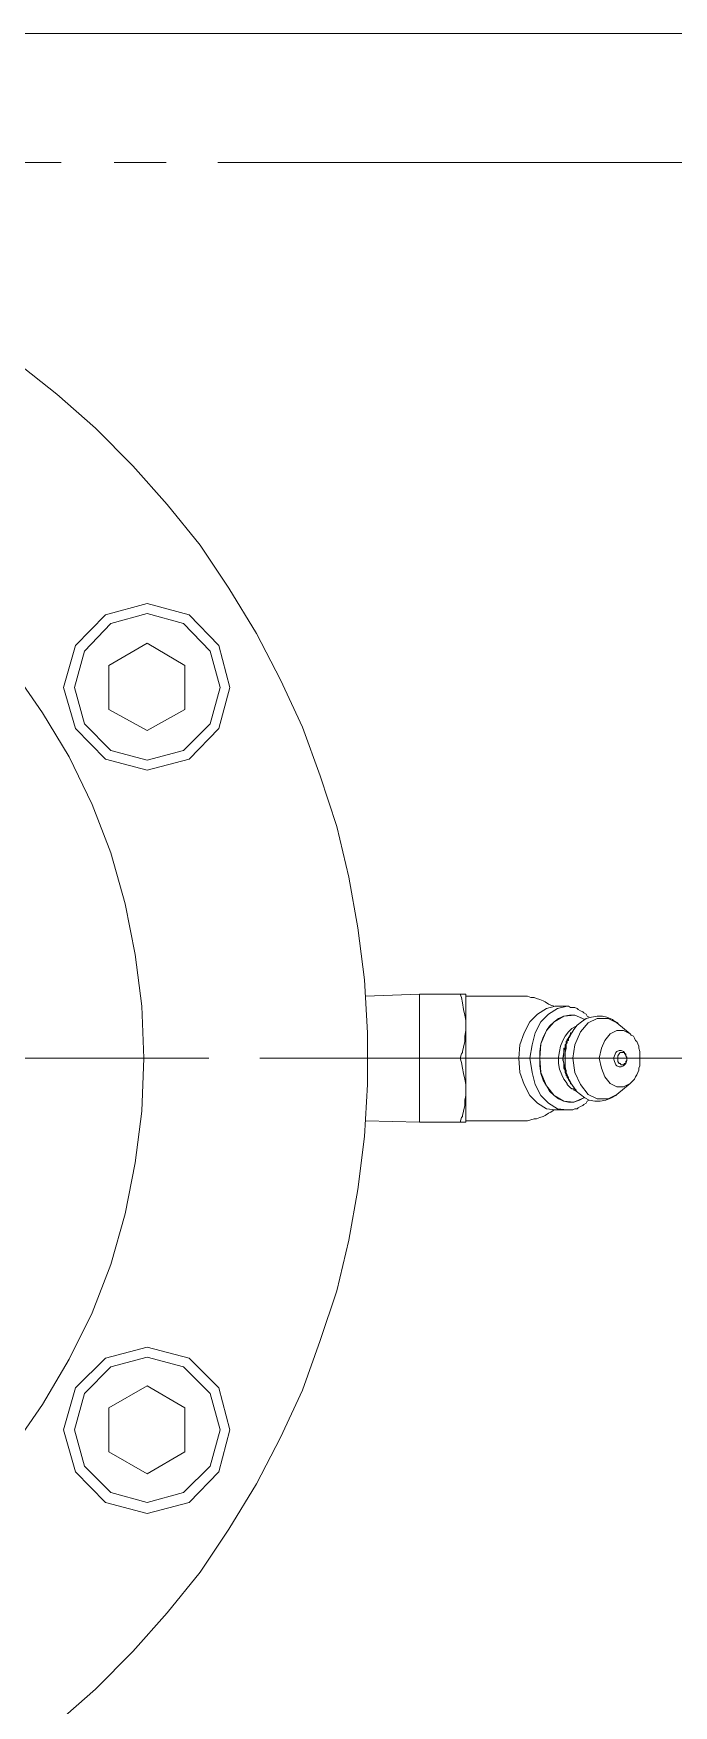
# Model space of a CAD drawing. Header units: millimetres. Extents: x 288 to 8834, y 20 to 9668.
# Drawn here: x 3338.1 to 3388.2, y 9006.3 to 9136.8 of the extents above; entities that cross this region are included whole.
import ezdxf

# ---------------------------------------------------------------- set-up
doc = ezdxf.new("R2010")
doc.units = ezdxf.units.MM
doc.layers.add('Layer1', color=7, linetype='Continuous')

# ---------------------------------------------------------------- blocks, each defined once
blk = doc.blocks.new('BLKF125')
at = {"layer": 'Layer1', "color": 7, "linetype": 'Continuous', "lineweight": 13}
for p, q in [((3343.77, 9091.45), (3341.44, 9089.04)), ((3347.04, 9092.32), (3343.77, 9091.45)), ((3350.31, 9091.45), (3347.04, 9092.32)), ((3352.64, 9089.04), (3350.31, 9091.45)), ((3341.44, 9089.04), (3340.5, 9085.77)), ((3353.5, 9085.77), (3352.64, 9089.04)), ((3340.5, 9085.77), (3341.44, 9082.58)), ((3341.44, 9082.58), (3343.77, 9080.17)), ((3350.31, 9080.17), (3352.64, 9082.58)), ((3343.77, 9080.17), (3347.04, 9079.31)), ((3347.04, 9079.31), (3350.31, 9080.17))]:
    blk.add_line(p, q, dxfattribs=at)
blk = doc.blocks.new('BLKF126')
at = {"layer": 'Layer1', "color": 7, "linetype": 'Continuous', "lineweight": 13}
for p, q in [((3347.04, 9091.54), (3344.2, 9090.77)), ((3349.88, 9090.77), (3347.04, 9091.54)), ((3344.2, 9090.77), (3342.13, 9088.61)), ((3351.95, 9088.61), (3349.88, 9090.77)), ((3342.13, 9088.61), (3341.36, 9085.77)), ((3352.73, 9085.77), (3351.95, 9088.61)), ((3341.36, 9085.77), (3342.13, 9082.93)), ((3342.13, 9082.93), (3344.2, 9080.86)), ((3349.88, 9080.86), (3351.95, 9082.93)), ((3344.2, 9080.86), (3347.04, 9080.09)), ((3347.04, 9080.09), (3349.88, 9080.86))]:
    blk.add_line(p, q, dxfattribs=at)
blk = doc.blocks.new('BLKF127')
at = {"layer": 'Layer1', "color": 7, "linetype": 'Continuous', "lineweight": 13}
for p, q in [((3344.03, 9029.54), (3344.03, 9026.09)), ((3349.97, 9026.09), (3349.97, 9029.54)), ((3344.03, 9026.09), (3347.04, 9024.37)), ((3347.04, 9024.37), (3349.97, 9026.09))]:
    blk.add_line(p, q, dxfattribs=at)
blk = doc.blocks.new('BLKF128')
at = {"layer": 'Layer1', "color": 7, "linetype": 'Continuous', "lineweight": 13}
for p, q in [((3344.2, 9032.72), (3342.13, 9030.66)), ((3347.04, 9033.5), (3344.2, 9032.72)), ((3349.88, 9032.72), (3347.04, 9033.5)), ((3351.95, 9030.66), (3349.88, 9032.72)), ((3342.13, 9030.66), (3341.36, 9027.82)), ((3352.73, 9027.82), (3351.95, 9030.66)), ((3341.36, 9027.82), (3342.13, 9024.97)), ((3342.13, 9024.97), (3344.2, 9022.91)), ((3349.88, 9022.91), (3351.95, 9024.97)), ((3344.2, 9022.91), (3347.04, 9022.13)), ((3347.04, 9022.13), (3349.88, 9022.91))]:
    blk.add_line(p, q, dxfattribs=at)
blk = doc.blocks.new('BLKF129')
at = {"layer": 'Layer1', "color": 7, "linetype": 'Continuous', "lineweight": 13}
for p, q in [((3347.04, 9034.27), (3343.77, 9033.41)), ((3350.31, 9033.41), (3347.04, 9034.27)), ((3343.77, 9033.41), (3341.44, 9031.09)), ((3352.64, 9031.09), (3350.31, 9033.41)), ((3341.44, 9031.09), (3340.5, 9027.82)), ((3353.5, 9027.82), (3352.64, 9031.09)), ((3340.5, 9027.82), (3341.44, 9024.54)), ((3341.44, 9024.54), (3343.77, 9022.13)), ((3350.31, 9022.13), (3352.64, 9024.54)), ((3343.77, 9022.13), (3347.04, 9021.27)), ((3347.04, 9021.27), (3350.31, 9022.13))]:
    blk.add_line(p, q, dxfattribs=at)
blk = doc.blocks.new('BLKF203')
at = {"layer": 'Layer1', "color": 7, "linetype": 'Continuous', "lineweight": 13}
for p, q in [((3385.02, 9058.56), (3384.85, 9058.64)), ((3385.1, 9058.39), (3385.02, 9058.56)), ((3385.19, 9058.21), (3385.1, 9058.39)), ((3385.28, 9058.13), (3385.19, 9058.21)), ((3385.36, 9057.96), (3385.28, 9058.13)), ((3385.45, 9057.78), (3385.36, 9057.96)), ((3385.45, 9057.61), (3385.45, 9057.78)), ((3385.53, 9057.35), (3385.45, 9057.61)), ((3385.53, 9056.84), (3385.53, 9057.35))]:
    blk.add_line(p, q, dxfattribs=at)
blk = doc.blocks.new('BLKF204')
at = {"layer": 'Layer1', "color": 7, "linetype": 'Continuous', "lineweight": 13}
for p, q in [((3380.88, 9058.9), (3380.45, 9057.87)), ((3381.49, 9059.59), (3380.88, 9058.9)), ((3382.18, 9059.94), (3381.49, 9059.59)), ((3383.04, 9059.94), (3382.18, 9059.94)), ((3383.73, 9059.59), (3383.04, 9059.94)), ((3380.45, 9057.87), (3380.28, 9056.84)), ((3380.28, 9056.84), (3380.45, 9055.72)), ((3380.45, 9055.72), (3380.88, 9054.77)), ((3380.88, 9054.77), (3381.49, 9053.99)), ((3381.49, 9053.99), (3382.18, 9053.65)), ((3382.18, 9053.65), (3383.04, 9053.65))]:
    blk.add_line(p, q, dxfattribs=at)
blk = doc.blocks.new('BLKF205')
at = {"layer": 'Layer1', "color": 7, "linetype": 'Continuous', "lineweight": 13}
for p, q in [((3385.45, 9056.06), (3385.53, 9056.23)), ((3385.53, 9056.41), (3385.53, 9056.58)), ((3385.53, 9056.23), (3385.53, 9056.41)), ((3384.76, 9054.86), (3384.85, 9054.94)), ((3384.85, 9054.94), (3385.02, 9055.11)), ((3385.02, 9055.11), (3385.1, 9055.2)), ((3385.1, 9055.2), (3385.19, 9055.37)), ((3385.19, 9055.37), (3385.28, 9055.54)), ((3385.28, 9055.54), (3385.36, 9055.72)), ((3385.36, 9055.72), (3385.45, 9055.89)), ((3385.45, 9055.89), (3385.45, 9056.06))]:
    blk.add_line(p, q, dxfattribs=at)
blk = doc.blocks.new('BLKF206')
at = {"layer": 'Layer1', "color": 7, "linetype": 'Continuous', "lineweight": 13}
for p, q in [((3383.73, 9058.99), (3383.21, 9058.73)), ((3384.24, 9058.99), (3383.73, 9058.99)), ((3384.76, 9058.73), (3384.24, 9058.99)), ((3382.52, 9057.61), (3382.35, 9056.84)), ((3382.78, 9058.21), (3382.52, 9057.61)), ((3383.21, 9058.73), (3382.78, 9058.21)), ((3382.35, 9056.84), (3382.52, 9056.06)), ((3382.52, 9056.06), (3382.78, 9055.37)), ((3382.78, 9055.37), (3383.21, 9054.86)), ((3383.21, 9054.86), (3383.73, 9054.6)), ((3383.73, 9054.6), (3384.24, 9054.6))]:
    blk.add_line(p, q, dxfattribs=at)
blk = doc.blocks.new('BLKF207')
at = {"layer": 'Layer1', "color": 7, "linetype": 'Continuous', "lineweight": 13}
for p, q in [((3379.68, 9057.27), (3379.68, 9056.06)), ((3379.68, 9056.06), (3379.77, 9055.89)), ((3379.77, 9055.89), (3379.77, 9055.63)), ((3379.77, 9055.63), (3379.85, 9055.54)), ((3379.85, 9055.54), (3379.85, 9055.46)), ((3379.85, 9055.46), (3379.94, 9055.29)), ((3379.94, 9055.29), (3379.94, 9055.2)), ((3379.94, 9055.2), (3380.02, 9055.11)), ((3380.02, 9055.11), (3380.02, 9055.03)), ((3380.02, 9055.03), (3380.11, 9054.94)), ((3380.11, 9054.94), (3380.11, 9054.86))]:
    blk.add_line(p, q, dxfattribs=at)
blk = doc.blocks.new('BLKF208')
at = {"layer": 'Layer1', "color": 7, "linetype": 'Continuous', "lineweight": 13}
for p, q in [((3379.68, 9057.27), (3379.68, 9056.15)), ((3379.68, 9056.15), (3379.77, 9055.72)), ((3379.77, 9055.72), (3379.94, 9055.29)), ((3379.94, 9055.29), (3379.94, 9055.2)), ((3379.94, 9055.2), (3380.02, 9055.11)), ((3380.02, 9055.11), (3380.2, 9054.77)), ((3380.2, 9054.77), (3380.45, 9054.43)), ((3380.45, 9054.43), (3380.54, 9054.34)), ((3380.54, 9054.34), (3380.54, 9054.25)), ((3380.54, 9054.25), (3380.88, 9053.99)), ((3380.88, 9053.99), (3381.23, 9053.74)), ((3381.23, 9053.74), (3381.57, 9053.56)), ((3382.87, 9053.56), (3383.3, 9053.74)), ((3383.3, 9053.74), (3383.64, 9053.91)), ((3381.57, 9053.56), (3382, 9053.48)), ((3382, 9053.48), (3382.43, 9053.48)), ((3382.43, 9053.48), (3382.87, 9053.56))]:
    blk.add_line(p, q, dxfattribs=at)
blk = doc.blocks.new('BLKF209')
at = {"layer": 'Layer1', "color": 7, "linetype": 'Continuous', "lineweight": 13}
for p, q in [((3382.18, 9060.11), (3381.75, 9060.02)), ((3382.61, 9060.11), (3382.18, 9060.11)), ((3382.95, 9060.02), (3382.61, 9060.11)), ((3380.2, 9058.82), (3380.11, 9058.73)), ((3380.37, 9059.08), (3380.2, 9058.82)), ((3380.63, 9059.42), (3380.37, 9059.08)), ((3380.97, 9059.68), (3380.63, 9059.42)), ((3381.32, 9059.94), (3380.97, 9059.68)), ((3381.75, 9060.02), (3381.32, 9059.94)), ((3383.38, 9059.85), (3382.95, 9060.02)), ((3383.47, 9059.76), (3383.38, 9059.85)), ((3383.81, 9059.59), (3383.47, 9059.76)), ((3383.81, 9059.51), (3383.81, 9059.59)), ((3379.85, 9058.21), (3379.77, 9057.87)), ((3379.77, 9057.87), (3379.77, 9057.61)), ((3379.94, 9058.21), (3379.85, 9058.21)), ((3380.11, 9058.73), (3379.94, 9058.39)), ((3379.94, 9058.39), (3379.94, 9058.21))]:
    blk.add_line(p, q, dxfattribs=at)
blk = doc.blocks.new('BLKF210')
at = {"layer": 'Layer1', "color": 7, "linetype": 'Continuous', "lineweight": 13}
for p, q in [((3383.55, 9057.01), (3383.47, 9056.84)), ((3383.47, 9056.84), (3383.55, 9056.58)), ((3383.64, 9057.27), (3383.55, 9057.01)), ((3383.55, 9056.58), (3383.64, 9056.32)), ((3383.73, 9057.35), (3383.64, 9057.27)), ((3383.64, 9056.32), (3383.73, 9056.23)), ((3383.9, 9057.44), (3383.73, 9057.35)), ((3383.73, 9056.23), (3383.9, 9056.15)), ((3384.07, 9057.44), (3383.9, 9057.44)), ((3384.24, 9057.35), (3384.07, 9057.44)), ((3384.07, 9056.15), (3384.24, 9056.23)), ((3384.24, 9056.23), (3384.42, 9056.41)), ((3384.42, 9057.01), (3384.33, 9057.27)), ((3384.5, 9056.84), (3384.42, 9057.01)), ((3384.42, 9056.41), (3384.5, 9056.66)), ((3384.5, 9056.66), (3384.5, 9056.84)), ((3383.9, 9056.15), (3384.07, 9056.15))]:
    blk.add_line(p, q, dxfattribs=at)
blk = doc.blocks.new('BLKF211')
at = {"layer": 'Layer1', "color": 7, "linetype": 'Continuous', "lineweight": 13}
for p, q in [((3384.33, 9057.27), (3384.24, 9057.27)), ((3384.33, 9057.18), (3384.33, 9057.27)), ((3384.42, 9057.18), (3384.33, 9057.18)), ((3384.42, 9057.01), (3384.42, 9057.18)), ((3384.5, 9056.92), (3384.42, 9057.01)), ((3384.5, 9056.84), (3384.5, 9056.92))]:
    blk.add_line(p, q, dxfattribs=at)
blk = doc.blocks.new('BLKF212')
at = {"layer": 'Layer1', "color": 7, "linetype": 'Continuous', "lineweight": 13}
for p, q in [((3384.16, 9056.32), (3384.24, 9056.32)), ((3384.24, 9056.32), (3384.33, 9056.41)), ((3384.33, 9056.41), (3384.42, 9056.41)), ((3384.42, 9056.58), (3384.5, 9056.66)), ((3384.42, 9056.49), (3384.42, 9056.58)), ((3384.42, 9056.41), (3384.42, 9056.49)), ((3384.5, 9056.66), (3384.5, 9056.75))]:
    blk.add_line(p, q, dxfattribs=at)
blk = doc.blocks.new('BLKF213')
at = {"layer": 'Layer1', "color": 7, "linetype": 'Continuous', "lineweight": 13}
for p, q in [((3383.9, 9057.18), (3383.81, 9057.01)), ((3383.81, 9057.01), (3383.81, 9056.92)), ((3383.81, 9056.92), (3383.81, 9056.84)), ((3383.81, 9056.84), (3383.81, 9056.66)), ((3383.81, 9056.66), (3383.81, 9056.58)), ((3383.81, 9056.58), (3383.9, 9056.41)), ((3383.98, 9057.27), (3383.9, 9057.18)), ((3383.9, 9056.41), (3383.98, 9056.41)), ((3384.16, 9057.27), (3383.98, 9057.27)), ((3383.98, 9056.41), (3384.07, 9056.32))]:
    blk.add_line(p, q, dxfattribs=at)
blk = doc.blocks.new('BLKF214')
at = {"layer": 'Layer1', "color": 7, "linetype": 'Continuous', "lineweight": 13}
for p, q in [((3379.77, 9057.96), (3379.68, 9057.87)), ((3379.68, 9057.87), (3379.68, 9057.78)), ((3379.68, 9057.78), (3379.68, 9057.7)), ((3379.85, 9058.21), (3379.77, 9058.13)), ((3379.77, 9058.13), (3379.77, 9058.04)), ((3379.77, 9058.04), (3379.77, 9057.96)), ((3379.94, 9058.39), (3379.85, 9058.3)), ((3379.85, 9058.3), (3379.85, 9058.21)), ((3380.02, 9058.47), (3379.94, 9058.47)), ((3379.94, 9058.47), (3379.94, 9058.39))]:
    blk.add_line(p, q, dxfattribs=at)
blk = doc.blocks.new('BLKF215')
at = {"layer": 'Layer1', "color": 7, "linetype": 'Continuous', "lineweight": 13}
for p, q in [((3380.2, 9058.82), (3380.11, 9058.82)), ((3380.11, 9058.82), (3380.11, 9058.64)), ((3379.77, 9057.61), (3379.68, 9057.61)), ((3379.68, 9057.61), (3379.68, 9057.53)), ((3379.68, 9057.53), (3379.68, 9057.44)), ((3379.85, 9058.04), (3379.77, 9057.96)), ((3379.77, 9057.96), (3379.77, 9057.87)), ((3379.77, 9057.87), (3379.77, 9057.7)), ((3379.77, 9057.7), (3379.77, 9057.61)), ((3379.94, 9058.3), (3379.85, 9058.21)), ((3379.85, 9058.21), (3379.85, 9058.13)), ((3379.85, 9058.13), (3379.85, 9058.04)), ((3380.02, 9058.47), (3379.94, 9058.39)), ((3379.94, 9058.39), (3379.94, 9058.3)), ((3380.11, 9058.64), (3380.02, 9058.56)), ((3380.02, 9058.56), (3380.02, 9058.47)), ((3379.68, 9057.44), (3379.68, 9057.35))]:
    blk.add_line(p, q, dxfattribs=at)
blk = doc.blocks.new('BLKF216')
at = {"layer": 'Layer1', "color": 7, "linetype": 'Continuous', "lineweight": 13}
for p, q in [((3379.68, 9057.61), (3379.59, 9057.61)), ((3379.59, 9057.61), (3379.59, 9057.01)), ((3379.59, 9057.01), (3379.51, 9056.84)), ((3379.51, 9056.84), (3379.51, 9056.66)), ((3379.51, 9056.66), (3379.59, 9056.49)), ((3379.59, 9056.49), (3379.59, 9056.32)), ((3379.59, 9056.32), (3379.59, 9056.15)), ((3379.59, 9056.15), (3379.59, 9056.06)), ((3379.59, 9056.06), (3379.68, 9055.89)), ((3379.68, 9055.89), (3379.68, 9055.72)), ((3379.68, 9055.72), (3379.77, 9055.54)), ((3379.77, 9055.54), (3379.77, 9055.46)), ((3379.77, 9055.46), (3379.85, 9055.46)), ((3379.85, 9055.46), (3379.85, 9055.37)), ((3379.85, 9055.37), (3379.85, 9055.29)), ((3379.85, 9055.29), (3379.94, 9055.29)), ((3379.94, 9055.29), (3379.94, 9055.2)), ((3379.94, 9055.2), (3379.94, 9055.11))]:
    blk.add_line(p, q, dxfattribs=at)
blk = doc.blocks.new('BLKF217')
at = {"layer": 'Layer1', "color": 7, "linetype": 'Continuous', "lineweight": 13}
for p, q in [((3379.94, 9058.9), (3379.68, 9058.56)), ((3380.2, 9059.16), (3379.94, 9058.9)), ((3380.54, 9059.33), (3380.2, 9059.16)), ((3379.33, 9057.78), (3379.25, 9057.35)), ((3379.51, 9058.21), (3379.33, 9057.78)), ((3379.68, 9058.56), (3379.51, 9058.21)), ((3379.25, 9057.35), (3379.16, 9056.92)), ((3379.16, 9056.92), (3379.16, 9056.41)), ((3379.16, 9056.41), (3379.25, 9055.98)), ((3379.25, 9055.98), (3379.42, 9055.54)), ((3379.42, 9055.54), (3379.59, 9055.2)), ((3379.59, 9055.2), (3379.85, 9054.86)), ((3379.85, 9054.86), (3379.85, 9054.77)), ((3379.85, 9054.77), (3379.94, 9054.68)), ((3379.94, 9054.68), (3380.02, 9054.6)), ((3380.02, 9054.6), (3380.11, 9054.51)), ((3380.11, 9054.51), (3380.2, 9054.43)), ((3380.2, 9054.43), (3380.28, 9054.43)), ((3380.28, 9054.43), (3380.37, 9054.43)), ((3380.37, 9054.43), (3380.37, 9054.34)), ((3380.37, 9054.34), (3380.45, 9054.34))]:
    blk.add_line(p, q, dxfattribs=at)
blk = doc.blocks.new('BLKF218')
at = {"layer": 'Layer1', "color": 7, "linetype": 'Continuous', "lineweight": 13}
for p, q in [((3379.68, 9057.7), (3379.77, 9058.04)), ((3379.77, 9058.04), (3379.85, 9058.13)), ((3379.85, 9058.21), (3380.02, 9058.56)), ((3379.85, 9058.13), (3379.85, 9058.21))]:
    blk.add_line(p, q, dxfattribs=at)
blk = doc.blocks.new('BLKF219')
at = {"layer": 'Layer1', "color": 7, "linetype": 'Continuous', "lineweight": 13}
for p, q in [((3379.51, 9056.84), (3379.59, 9057.27)), ((3379.59, 9056.41), (3379.51, 9056.84)), ((3379.59, 9057.35), (3379.59, 9057.44)), ((3379.59, 9057.27), (3379.59, 9057.35)), ((3379.68, 9055.98), (3379.59, 9056.41)), ((3379.77, 9055.63), (3379.68, 9055.98)), ((3379.77, 9055.54), (3379.77, 9055.63)), ((3379.94, 9055.2), (3379.77, 9055.54))]:
    blk.add_line(p, q, dxfattribs=at)
blk = doc.blocks.new('BLKF220')
at = {"layer": 'Layer1', "color": 7, "linetype": 'Continuous', "lineweight": 13}
for p, q in [((3379.59, 9060.11), (3378.82, 9059.68)), ((3380.45, 9060.19), (3379.59, 9060.11)), ((3381.23, 9059.85), (3380.45, 9060.19)), ((3378.22, 9058.99), (3377.78, 9057.96)), ((3378.82, 9059.68), (3378.22, 9058.99)), ((3377.78, 9057.96), (3377.7, 9056.84)), ((3377.7, 9056.84), (3377.78, 9055.72)), ((3377.78, 9055.72), (3378.22, 9054.68)), ((3378.22, 9054.68), (3378.82, 9053.91)), ((3378.82, 9053.91), (3379.59, 9053.48)), ((3379.59, 9053.48), (3380.37, 9053.39))]:
    blk.add_line(p, q, dxfattribs=at)
blk = doc.blocks.new('BLKF221')
at = {"layer": 'Layer1', "color": 7, "linetype": 'Continuous', "lineweight": 13}
for p, q in [((3379.85, 9052.79), (3380.28, 9052.79)), ((3380.28, 9052.79), (3380.45, 9052.87)), ((3380.45, 9052.87), (3380.63, 9052.87)), ((3380.63, 9052.87), (3380.71, 9052.96)), ((3380.71, 9052.96), (3380.88, 9053.05)), ((3380.88, 9053.05), (3381.06, 9053.13)), ((3381.06, 9053.13), (3381.14, 9053.22)), ((3381.14, 9053.22), (3381.32, 9053.31)), ((3381.32, 9053.31), (3381.4, 9053.48))]:
    blk.add_line(p, q, dxfattribs=at)
blk = doc.blocks.new('BLKF222')
at = {"layer": 'Layer1', "color": 7, "linetype": 'Continuous', "lineweight": 13}
for p, q in [((3379.59, 9060.11), (3379.16, 9059.94)), ((3380.02, 9060.19), (3379.59, 9060.11)), ((3380.45, 9060.19), (3380.02, 9060.19)), ((3380.8, 9060.02), (3380.45, 9060.19)), ((3378.22, 9058.99), (3377.96, 9058.47)), ((3378.47, 9059.33), (3378.22, 9058.99)), ((3378.82, 9059.68), (3378.47, 9059.33)), ((3379.16, 9059.94), (3378.82, 9059.68)), ((3381.23, 9059.85), (3380.8, 9060.02)), ((3377.78, 9057.96), (3377.7, 9057.35)), ((3377.96, 9058.47), (3377.78, 9057.96)), ((3377.7, 9057.35), (3377.7, 9056.84)), ((3377.7, 9056.84), (3377.7, 9056.23)), ((3377.7, 9056.23), (3377.78, 9055.63)), ((3377.78, 9055.63), (3377.96, 9055.11)), ((3377.96, 9055.11), (3378.22, 9054.68)), ((3378.22, 9054.68), (3378.47, 9054.25)), ((3378.47, 9054.25), (3378.82, 9053.91)), ((3378.82, 9053.91), (3379.16, 9053.65)), ((3379.16, 9053.65), (3379.59, 9053.48)), ((3379.59, 9053.48), (3379.94, 9053.39)), ((3379.94, 9053.39), (3380.37, 9053.39)), ((3380.37, 9053.39), (3380.8, 9053.56))]:
    blk.add_line(p, q, dxfattribs=at)
blk = doc.blocks.new('BLKF223')
at = {"layer": 'Layer1', "color": 7, "linetype": 'Continuous', "lineweight": 13}
for p, q in [((3377.53, 9060.28), (3376.92, 9059.68)), ((3378.22, 9060.71), (3377.53, 9060.28)), ((3378.9, 9060.88), (3378.22, 9060.71)), ((3376.49, 9058.82), (3376.15, 9057.87)), ((3376.92, 9059.68), (3376.49, 9058.82)), ((3376.15, 9057.87), (3376.06, 9056.84)), ((3376.06, 9056.84), (3376.15, 9055.72)), ((3376.15, 9055.72), (3376.49, 9054.77)), ((3376.49, 9054.77), (3376.92, 9053.91)), ((3376.92, 9053.91), (3377.53, 9053.31)), ((3377.53, 9053.31), (3378.22, 9052.87))]:
    blk.add_line(p, q, dxfattribs=at)
blk = doc.blocks.new('BLKF224')
at = {"layer": 'Layer1', "color": 7, "linetype": 'Continuous', "lineweight": 13}
for p, q in [((3378.39, 9060.28), (3377.78, 9059.68)), ((3379.08, 9060.71), (3378.39, 9060.28)), ((3379.85, 9060.88), (3379.08, 9060.71)), ((3379.94, 9060.88), (3379.85, 9060.88)), ((3380.11, 9060.8), (3379.94, 9060.88)), ((3380.28, 9060.8), (3380.11, 9060.8)), ((3380.45, 9060.8), (3380.28, 9060.8)), ((3380.63, 9060.71), (3380.45, 9060.8)), ((3380.71, 9060.63), (3380.63, 9060.71)), ((3380.88, 9060.54), (3380.71, 9060.63)), ((3381.06, 9060.45), (3380.88, 9060.54)), ((3381.14, 9060.37), (3381.06, 9060.45)), ((3381.32, 9060.28), (3381.14, 9060.37)), ((3381.4, 9060.11), (3381.32, 9060.28)), ((3381.57, 9060.02), (3381.4, 9060.11)), ((3377.35, 9058.82), (3377.1, 9057.87)), ((3377.78, 9059.68), (3377.35, 9058.82)), ((3377.1, 9057.87), (3376.92, 9056.84)), ((3376.92, 9056.84), (3377.1, 9055.72)), ((3377.1, 9055.72), (3377.35, 9054.77)), ((3377.35, 9054.77), (3377.78, 9053.91)), ((3377.78, 9053.91), (3378.39, 9053.31)), ((3378.39, 9053.31), (3379.08, 9052.87))]:
    blk.add_line(p, q, dxfattribs=at)
blk = doc.blocks.new('BLKF225')
at = {"layer": 'Layer1', "color": 7, "linetype": 'Continuous', "lineweight": 13}
for p, q in [((3371.84, 9058.56), (3371.93, 9058.99)), ((3371.67, 9057.35), (3371.76, 9057.7)), ((3371.76, 9057.7), (3371.84, 9058.13)), ((3371.84, 9058.13), (3371.84, 9058.56)), ((3371.5, 9056.84), (3371.58, 9057.18)), ((3371.58, 9057.18), (3371.67, 9057.27)), ((3371.67, 9057.27), (3371.67, 9057.35))]:
    blk.add_line(p, q, dxfattribs=at)
blk = doc.blocks.new('BLKF226')
at = {"layer": 'Layer1', "color": 7, "linetype": 'Continuous', "lineweight": 13}
for p, q in [((3371.67, 9056.06), (3371.58, 9056.49)), ((3371.76, 9055.63), (3371.67, 9056.06)), ((3371.84, 9055.2), (3371.76, 9055.63)), ((3371.93, 9054.77), (3371.84, 9055.2)), ((3371.93, 9054.34), (3371.93, 9054.77))]:
    blk.add_line(p, q, dxfattribs=at)
blk = doc.blocks.new('BLKF227')
at = {"layer": 'Layer1', "color": 7, "linetype": 'Continuous', "lineweight": 13}
for p, q in [((3371.84, 9053.56), (3371.93, 9053.91)), ((3371.58, 9052.19), (3371.67, 9052.27)), ((3371.67, 9052.36), (3371.76, 9052.7)), ((3371.67, 9052.27), (3371.67, 9052.36)), ((3371.76, 9052.7), (3371.84, 9053.13)), ((3371.84, 9053.13), (3371.84, 9053.56)), ((3371.5, 9051.84), (3371.58, 9052.19))]:
    blk.add_line(p, q, dxfattribs=at)
blk = doc.blocks.new('BLKF228')
at = {"layer": 'Layer1', "color": 7, "linetype": 'Continuous', "lineweight": 13}
for p, q in [((3371.67, 9061.14), (3371.58, 9061.57)), ((3371.76, 9060.63), (3371.67, 9061.14)), ((3371.84, 9060.19), (3371.76, 9060.63)), ((3371.93, 9059.76), (3371.84, 9060.19)), ((3371.93, 9059.33), (3371.93, 9059.76))]:
    blk.add_line(p, q, dxfattribs=at)
blk = doc.blocks.new('BLKF229')
at = {"layer": 'Layer1', "color": 7, "linetype": 'Continuous', "lineweight": 13}
for p, q in [((3376.49, 9061.66), (3376.23, 9061.66)), ((3376.75, 9061.66), (3376.49, 9061.66)), ((3377.01, 9061.57), (3376.75, 9061.66)), ((3377.27, 9061.57), (3377.01, 9061.57)), ((3377.44, 9061.49), (3377.27, 9061.57)), ((3377.7, 9061.4), (3377.44, 9061.49)), ((3377.96, 9061.31), (3377.7, 9061.4)), ((3378.13, 9061.23), (3377.96, 9061.31)), ((3378.39, 9061.06), (3378.13, 9061.23)), ((3378.56, 9060.97), (3378.39, 9061.06)), ((3378.82, 9060.88), (3378.56, 9060.97))]:
    blk.add_line(p, q, dxfattribs=at)
blk = doc.blocks.new('BLKF230')
at = {"layer": 'Layer1', "color": 7, "linetype": 'Continuous', "lineweight": 13}
for p, q in [((3377.7, 9052.19), (3377.96, 9052.27)), ((3377.96, 9052.27), (3378.13, 9052.36)), ((3378.13, 9052.36), (3378.39, 9052.53)), ((3378.39, 9052.53), (3378.56, 9052.62)), ((3376.06, 9051.93), (3376.75, 9051.93)), ((3376.75, 9051.93), (3377.01, 9052.01)), ((3377.01, 9052.01), (3377.27, 9052.1)), ((3377.27, 9052.1), (3377.44, 9052.1)), ((3377.44, 9052.1), (3377.7, 9052.19))]:
    blk.add_line(p, q, dxfattribs=at)
blk = doc.blocks.new('BLKF638')
at = {"layer": 'Layer1', "color": 7, "linetype": 'Continuous', "lineweight": 13}
for p, q in [((3289.69, 9106.27), (3285.64, 9105.58)), ((3293.74, 9106.7), (3289.69, 9106.27)), ((3297.78, 9106.78), (3293.74, 9106.7)), ((3301.92, 9106.52), (3297.78, 9106.78)), ((3305.97, 9105.92), (3301.92, 9106.52)), ((3309.93, 9105.06), (3305.97, 9105.92)), ((3285.64, 9105.58), (3281.77, 9104.46)), ((3313.8, 9103.85), (3309.93, 9105.06)), ((3281.77, 9104.46), (3277.89, 9103.08)), ((3317.59, 9102.3), (3313.8, 9103.85)), ((3277.89, 9103.08), (3274.19, 9101.36)), ((3321.21, 9100.41), (3317.59, 9102.3)), ((3274.19, 9101.36), (3270.66, 9099.38)), ((3270.66, 9099.38), (3267.21, 9097.14)), ((3324.65, 9098.34), (3321.21, 9100.41)), ((3328.01, 9095.93), (3324.65, 9098.34)), ((3267.21, 9097.14), (3264.03, 9094.55)), ((3331.02, 9093.26), (3328.01, 9095.93)), ((3264.03, 9094.55), (3261.1, 9091.8)), ((3333.95, 9090.33), (3331.02, 9093.26)), ((3261.1, 9091.8), (3258.34, 9088.78)), ((3336.54, 9087.15), (3333.95, 9090.33)), ((3258.34, 9088.78), (3255.85, 9085.51)), ((3338.86, 9083.79), (3336.54, 9087.15)), ((3255.85, 9085.51), (3253.69, 9082.07)), ((3340.93, 9080.35), (3338.86, 9083.79)), ((3253.69, 9082.07), (3251.71, 9078.54)), ((3342.74, 9076.64), (3340.93, 9080.35)), ((3251.71, 9078.54), (3250.16, 9074.75)), ((3344.2, 9072.85), (3342.74, 9076.64)), ((3250.16, 9074.75), (3248.87, 9070.87)), ((3345.32, 9068.89), (3344.2, 9072.85)), ((3248.87, 9070.87), (3247.84, 9066.91)), ((3346.09, 9064.93), (3345.32, 9068.89)), ((3247.84, 9066.91), (3247.15, 9062.86)), ((3346.61, 9060.88), (3346.09, 9064.93)), ((3247.15, 9062.86), (3246.8, 9058.82)), ((3346.78, 9056.84), (3346.61, 9060.88)), ((3246.8, 9058.82), (3246.8, 9054.77)), ((3246.8, 9054.77), (3247.15, 9050.72)), ((3346.09, 9048.66), (3346.61, 9052.7)), ((3247.15, 9050.72), (3247.84, 9046.67)), ((3345.32, 9044.69), (3346.09, 9048.66)), ((3247.84, 9046.67), (3248.87, 9042.71)), ((3344.2, 9040.73), (3345.32, 9044.69)), ((3248.87, 9042.71), (3250.16, 9038.84)), ((3342.74, 9036.94), (3344.2, 9040.73)), ((3250.16, 9038.84), (3251.71, 9035.14)), ((3340.93, 9033.33), (3342.74, 9036.94)), ((3251.71, 9035.14), (3253.69, 9031.52)), ((3338.86, 9029.8), (3340.93, 9033.33)), ((3253.69, 9031.52), (3255.85, 9028.07)), ((3336.54, 9026.44), (3338.86, 9029.8)), ((3255.85, 9028.07), (3258.34, 9024.8)), ((3333.95, 9023.25), (3336.54, 9026.44)), ((3258.34, 9024.8), (3261.1, 9021.79)), ((3331.02, 9020.41), (3333.95, 9023.25)), ((3261.1, 9021.79), (3264.03, 9019.03)), ((3328.01, 9017.74), (3331.02, 9020.41)), ((3264.03, 9019.03), (3267.21, 9016.45)), ((3324.65, 9015.33), (3328.01, 9017.74)), ((3267.21, 9016.45), (3270.66, 9014.21)), ((3321.21, 9013.18), (3324.65, 9015.33)), ((3270.66, 9014.21), (3274.19, 9012.23)), ((3317.59, 9011.28), (3321.21, 9013.18)), ((3274.19, 9012.23), (3277.89, 9010.51)), ((3277.89, 9010.51), (3281.77, 9009.13)), ((3313.8, 9009.82), (3317.59, 9011.28)), ((3309.93, 9008.53), (3313.8, 9009.82)), ((3281.77, 9009.13), (3285.64, 9008.1)), ((3285.64, 9008.1), (3289.69, 9007.32)), ((3305.97, 9007.67), (3309.93, 9008.53)), ((3289.69, 9007.32), (3293.74, 9006.89)), ((3293.74, 9006.89), (3297.78, 9006.8)), ((3297.78, 9006.8), (3301.92, 9007.06)), ((3301.92, 9007.06), (3305.97, 9007.67))]:
    blk.add_line(p, q, dxfattribs=at)
blk = doc.blocks.new('BLKF639')
at = {"layer": 'Layer1', "color": 7, "linetype": 'Continuous', "lineweight": 13}
for p, q in [((3336.71, 9111.26), (3339.98, 9108.68)), ((3339.98, 9108.68), (3342.99, 9106.01)), ((3342.99, 9106.01), (3345.92, 9103.08)), ((3345.92, 9103.08), (3348.59, 9100.07)), ((3348.59, 9100.07), (3351.18, 9096.88)), ((3351.18, 9096.88), (3353.41, 9093.52)), ((3353.41, 9093.52), (3355.57, 9089.99)), ((3355.57, 9089.99), (3357.46, 9086.37)), ((3357.46, 9086.37), (3359.18, 9082.67)), ((3359.18, 9082.67), (3360.56, 9078.88)), ((3360.56, 9078.88), (3361.85, 9074.92)), ((3361.85, 9074.92), (3362.8, 9070.96)), ((3362.8, 9070.96), (3363.49, 9067)), ((3363.49, 9067), (3364.01, 9062.95)), ((3364.01, 9062.95), (3364.26, 9058.82)), ((3364.26, 9058.82), (3364.26, 9054.77)), ((3364.26, 9054.77), (3364.01, 9050.72)), ((3364.01, 9050.72), (3363.49, 9046.59)), ((3363.49, 9046.59), (3362.8, 9042.63)), ((3362.8, 9042.63), (3361.85, 9038.67)), ((3361.85, 9038.67), (3360.56, 9034.79)), ((3360.56, 9034.79), (3359.18, 9030.92)), ((3359.18, 9030.92), (3357.46, 9027.21)), ((3357.46, 9027.21), (3355.57, 9023.6)), ((3355.57, 9023.6), (3353.41, 9020.07)), ((3353.41, 9020.07), (3351.18, 9016.71)), ((3351.18, 9016.71), (3348.59, 9013.52)), ((3348.59, 9013.52), (3345.92, 9010.51)), ((3345.92, 9010.51), (3342.99, 9007.58)), ((3342.99, 9007.58), (3339.98, 9004.91))]:
    blk.add_line(p, q, dxfattribs=at)
blk = doc.blocks.new('BLKF026')
at = {"layer": 'Layer1', "color": 7, "linetype": 'Continuous', "lineweight": 13}
for p, q in [((3334.81, 9136.84), (3439.96, 9136.84)), ((3299.68, 9126.76), (3340.32, 9126.76)), ((3344.46, 9126.76), (3348.51, 9126.76)), ((3352.55, 9126.76), (3393.2, 9126.76)), ((3347.04, 9089.22), (3344.03, 9087.49)), ((3349.97, 9087.49), (3347.04, 9089.22)), ((3344.03, 9087.49), (3344.03, 9084.05)), ((3349.97, 9084.05), (3349.97, 9087.49)), ((3351.95, 9082.93), (3352.73, 9085.77)), ((3352.64, 9082.58), (3353.5, 9085.77)), ((3344.03, 9084.05), (3347.04, 9082.41)), ((3347.04, 9082.41), (3349.97, 9084.05)), ((3368.31, 9061.83), (3364.09, 9061.66)), ((3368.31, 9061.83), (3368.31, 9051.84)), ((3371.93, 9061.83), (3368.31, 9061.83)), ((3371.58, 9061.57), (3371.5, 9061.83)), ((3371.93, 9061.83), (3371.93, 9051.84)), ((3376.06, 9061.66), (3371.93, 9061.66)), ((3376.23, 9061.66), (3376.06, 9061.66)), ((3379.85, 9060.88), (3378.9, 9060.88)), ((3371.93, 9058.99), (3371.93, 9059.25)), ((3380.2, 9058.82), (3380.02, 9058.47)), ((3384.76, 9058.73), (3383.73, 9059.59)), ((3379.59, 9057.44), (3379.68, 9057.7)), ((3379.68, 9057.7), (3379.68, 9057.61)), ((3379.77, 9057.61), (3379.68, 9057.27)), ((3380.02, 9058.56), (3380.11, 9058.73)), ((3384.85, 9058.64), (3384.76, 9058.73)), ((3302.87, 9056.84), (3343.6, 9056.84)), ((3311.22, 9056.84), (3351.86, 9056.84)), ((3346.61, 9052.7), (3346.78, 9056.84)), ((3347.64, 9056.84), (3351.69, 9056.84)), ((3355.83, 9056.84), (3374.34, 9056.84)), ((3355.91, 9056.84), (3360.04, 9056.84)), ((3364.09, 9056.84), (3404.74, 9056.84)), ((3368.31, 9056.84), (3371.5, 9056.84)), ((3371.58, 9056.49), (3371.5, 9056.84)), ((3379.68, 9057.35), (3379.68, 9057.27)), ((3384.07, 9056.32), (3384.16, 9056.32)), ((3384.24, 9057.27), (3384.16, 9057.27)), ((3384.33, 9057.27), (3384.24, 9057.35)), ((3384.5, 9056.75), (3384.5, 9056.84)), ((3385.53, 9056.58), (3385.53, 9056.84)), ((3379.94, 9055.11), (3380.02, 9055.11)), ((3380.02, 9055.11), (3380.2, 9054.77)), ((3371.93, 9053.91), (3371.93, 9054.25)), ((3380.11, 9054.86), (3380.2, 9054.77)), ((3380.37, 9053.39), (3381.14, 9053.74)), ((3380.45, 9054.34), (3380.54, 9054.25)), ((3380.8, 9053.56), (3381.14, 9053.74)), ((3383.04, 9053.65), (3383.73, 9053.99)), ((3383.64, 9053.91), (3383.73, 9053.99)), ((3383.73, 9053.99), (3384.76, 9054.86)), ((3384.24, 9054.6), (3384.76, 9054.86)), ((3378.22, 9052.87), (3378.9, 9052.79)), ((3378.56, 9052.62), (3378.82, 9052.79)), ((3378.9, 9052.79), (3379.85, 9052.79)), ((3379.08, 9052.87), (3379.85, 9052.79)), ((3381.4, 9053.48), (3381.57, 9053.56)), ((3364.09, 9051.93), (3368.31, 9051.84)), ((3371.93, 9051.84), (3368.31, 9051.84)), ((3371.93, 9051.93), (3376.06, 9051.93)), ((3347.04, 9031.26), (3344.03, 9029.54)), ((3349.97, 9029.54), (3347.04, 9031.26)), ((3351.95, 9024.97), (3352.73, 9027.82)), ((3352.64, 9024.54), (3353.5, 9027.82))]:
    blk.add_line(p, q, dxfattribs=at)
for name in ['BLKF639', 'BLKF638', 'BLKF125', 'BLKF126', 'BLKF228', 'BLKF229', 'BLKF223', 'BLKF224', 'BLKF220', 'BLKF222', 'BLKF209', 'BLKF225', 'BLKF217', 'BLKF215', 'BLKF204', 'BLKF206', 'BLKF216', 'BLKF218', 'BLKF214', 'BLKF203', 'BLKF226', 'BLKF219', 'BLKF207', 'BLKF208', 'BLKF210', 'BLKF213', 'BLKF212', 'BLKF211', 'BLKF205', 'BLKF227', 'BLKF230', 'BLKF221', 'BLKF129', 'BLKF128', 'BLKF127']:
    blk.add_blockref(name, (0, 0), dxfattribs=at)

msp = doc.modelspace()

# ---------------------------------------------------------------- block references
at = {"layer": 'Layer1', "color": 7, "linetype": 'Continuous', "lineweight": 13}
msp.add_blockref('BLKF026', (0, 0), dxfattribs=at)

doc.saveas('drawing.dxf')
